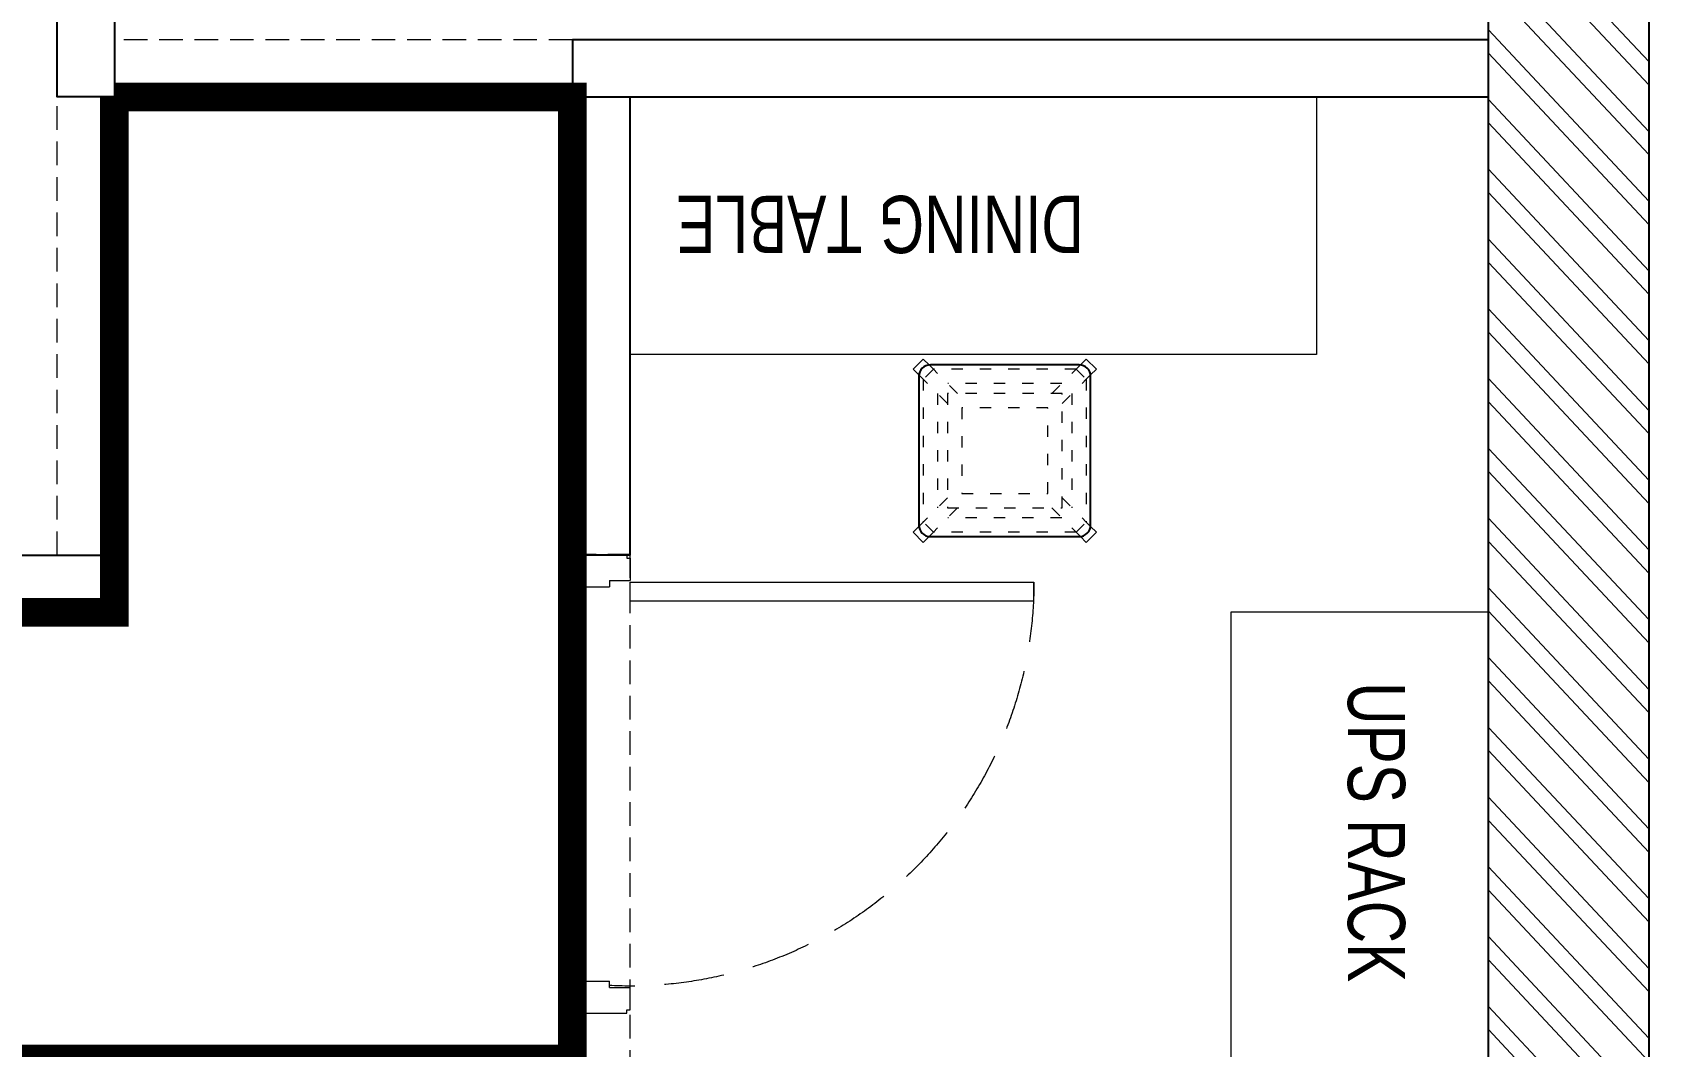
# Model space of a CAD drawing. Header units: feet. Extents: x 5886028 to 5900628, y -5290886 to -5278556.
# Drawn here: x 5897805 to 5900628, y -5282005 to -5280233 of the extents above; entities that cross this region are included whole.
import ezdxf

# ---------------------------------------------------------------- set-up
doc = ezdxf.new("R2010")
doc.units = ezdxf.units.FT
doc.header["$LTSCALE"] = 33
doc.header["$MEASUREMENT"] = 0
for name, pattern in [('a_p6_plan_L18$0$HIDDEN', [0.375, 0.25, -0.125]), ('ACAD_ISO03W100', [30, 12, -18]), ('HIDDEN2', [4.7624999999999975, 3.174999999999998, -1.587499999999999])]:
    doc.linetypes.add(name, pattern=pattern)
doc.layers.add('A-WALL', color=1, linetype='Continuous')
doc.layers.add('LAMINATE FINISH', color=80, linetype='Continuous')
for name, color, linetype, lineweight in [('Door', 2, 'Continuous', 13), ('LENS-CURTAIN', 5, 'a_p6_plan_L18$0$HIDDEN', 9), ('LENS-DOOR', 34, 'Continuous', 20), ('LENS-TEXT', 31, 'Continuous', 5), ('LENS_DIMENSION', 193, 'Continuous', 0), ('LENS_PARTITION', 21, 'Continuous', 25), ('LK-FF&E WALL', 1, 'Continuous', 9), ('LK-TILES FINISH', 251, 'Continuous', 5), ('LN-ELEVATION-1', 81, 'Continuous', 25), ('LN-ELEVATION-3', 125, 'Continuous', 18), ('LN-ELEVATION-5', 167, 'Continuous', 5), ('LN-HATCH', 251, 'Continuous', 0)]:
    doc.layers.add(name, color=color, linetype=linetype, lineweight=lineweight)
doc.styles.add('LK TXT', font='GILC____.TTF', dxfattribs={"height": 100})

# ---------------------------------------------------------------- blocks, each defined once
blk = doc.blocks.new('A$C2f5dd23c')
at = {"layer": 'LN-HATCH'}
h = blk.add_hatch(dxfattribs=at)
h.set_pattern_fill('ANSI32', color=256, scale=222, angle=268.1105192815815)
h.set_pattern_definition([(313.1105192815815, (-3373823.442878878, 5462012.521852432), (60.77556509153959, 56.89370077437428), []), (313.1105192815815, (-3373824.736833648, 5461973.298763876), (60.77556509153959, 56.89370077437428), [])])
h.paths.add_polyline_path([(-2960, 280.0000004768372), (-8420, 280.0000004768372), (-8420, 0), (-2960, 0)])
h.paths.add_polyline_path([(-260, 6180), (-260, 280.0000004768372), (-2440, 280.0000004768372), (-2440, 0), (0, 0), (0, 6180)])
h.paths.add_polyline_path([(1740, 6460), (1890, 6460), (1890, 8860.000000476837), (1740, 8860.000000476837)])
h.paths.add_polyline_path([(3020, 6460), (0, 6460), (0, 6180), (3020, 6180)])
h.paths.add_polyline_path([(3260, 7555), (3540, 7555), (3540, 6510.000000476837), (3260, 6510.000000476837)])
h.paths.add_polyline_path([(3260, 12000), (3540, 12000), (3540, 7855), (3260, 7855)])
h.paths.add_polyline_path([(2640, 8860.000000476837), (3260, 8860.000000476837), (3260, 8710), (2640, 8710)])
h.paths.add_polyline_path([(-2440, 12330), (3020, 12330), (3020, 12140), (-2440, 12140)])
h.paths.add_polyline_path([(-8420, 12330), (-2960, 12330), (-2960, 12050.00000047683), (-8420, 12050.00000047683)])
at = {"layer": 'A-WALL'}
blk.add_lwpolyline([(3260, 12000), (3540, 12000), (3540, 7855), (3260, 7855)], close=True, dxfattribs=at)
blk = doc.blocks.new('Stool')
at = {"layer": 'LN-ELEVATION-1', "ltscale": 0.5}
blk.add_lwpolyline([(-130, 300), (130, 300, -0.4142135623730951), (150, 280), (150, 20, -0.4142135623730951), (130, 0), (-130, 0, -0.4142135623730951), (-150, 20), (-150, 280, -0.4142135623730951)], format="xyb", close=True, dxfattribs=at)
at = {"layer": 'LN-ELEVATION-3', "linetype": 'ACAD_ISO03W100', "ltscale": 0.05}
for p, q in [((-82.3223304701969, 250), (-124.6966991401277, 292.374368671095)), ((-124.696699141059, 292.3743686703965), (124.6966991401277, 292.374368671095)), ((82.3223304701969, 250), (124.6966991401277, 292.374368671095)), ((-100, 232.3223304701969), (-142.3743686703965, 274.6966991415247)), ((-142.3743686708621, 274.6966991410591), (-142.3743686708621, 25.30330085894093)), ((-99.69669914059341, 267.3743686703965), (99.69669913966209, 267.374368671095)), ((100, 232.3223304701969), (142.3743686703965, 274.6966991415247)), ((142.3743686708621, 274.6966991410591), (142.3743686708621, 25.30330085894093)), ((-117.3743686703965, 249.6966991408263), (-117.3743686703965, 50.30330085847527)), ((117.3743686703965, 249.6966991408263), (117.3743686703965, 50.30330085847527)), ((-100, 67.67766952980308), (-142.3743686703965, 25.30330085847527)), ((100, 67.67766952980308), (142.3743686703965, 25.30330085847527)), ((-82.3223304701969, 50), (-124.6966991401277, 7.625631328905001)), ((-99.69669914059341, 32.62563132960349), (99.69669913966209, 32.625631328905)), ((82.3223304701969, 50), (124.6966991401277, 7.625631328905001)), ((-124.696699141059, 7.625631329603493), (124.6966991401277, 7.625631328905001))]:
    blk.add_line(p, q, dxfattribs=at)
for points in [[(-132.2008663183078, 299.8785358476453), (-124.696699141059, 292.3743686703965), (-142.3743686708621, 274.6966991410591), (-149.8785358476452, 282.200866318075)], [(132.2008663183078, 299.8785358476453), (124.696699141059, 292.3743686703965), (142.3743686708621, 274.6966991410591), (149.8785358476452, 282.200866318075)], [(-132.2008663183078, 0.1214641523547471), (-124.696699141059, 7.625631329603493), (-142.3743686708621, 25.30330085894093), (-149.8785358476452, 17.79913368192501)], [(132.2008663183078, 0.1214641523547471), (124.696699141059, 7.625631329603493), (142.3743686708621, 25.30330085894093), (149.8785358476452, 17.79913368192501)]]:
    blk.add_lwpolyline(points, dxfattribs=at)
for points in [[(-100, 250), (100, 250), (100, 50), (-100, 50)], [(-75, 225), (75, 225), (75, 75), (-75, 75)]]:
    blk.add_lwpolyline(points, close=True, dxfattribs=at)
at = {"layer": 'LN-ELEVATION-5', "ltscale": 0.5}
for points in [[(-149.8785358476452, 282.200866318075), (-160.0520382001996, 292.3743686706293), (-142.3743686708621, 310.0520381999668), (-132.2008663183078, 299.8785358478781)], [(149.8785358476452, 282.200866318075), (160.0520382001996, 292.3743686706293), (142.3743686708621, 310.0520381999668), (132.2008663183078, 299.8785358478781)], [(-149.8785358476452, 17.79913368192501), (-160.0520382001996, 7.625631329370662), (-142.3743686708621, -10.05203819996677), (-132.2008663183078, 0.1214641521219164)], [(149.8785358476452, 17.79913368192501), (160.0520382001996, 7.625631329370662), (142.3743686708621, -10.05203819996677), (132.2008663183078, 0.1214641521219164)]]:
    blk.add_lwpolyline(points, dxfattribs=at)
blk = doc.blocks.new('*U43')
at = {"layer": 'LENS-DOOR'}
for p, q in [((548116.7076972589, 1779282.510246972), (548116.7076972066, 1778576.954692875)), ((548116.7076972589, 1779282.510246972), (548150.041030593, 1779282.510246972)), ((548150.0410305456, 1778576.954692875), (548150.041030593, 1779282.510246972)), ((547397.2632527727, 1778571.399137408), (547402.8188083046, 1778571.399137393)), ((547397.2632527382, 1778481.319138767), (547397.2632527727, 1778571.399137408)), ((547402.8188082996, 1778576.954692935), (547441.7076971926, 1778576.954692944)), ((547402.8188083046, 1778571.399137393), (547402.8188082996, 1778576.954692935)), ((547441.7076971874, 1778540.843581872), (547441.7076971926, 1778576.954692944)), ((548116.7076972066, 1778576.954692875), (548150.0410305456, 1778576.954692875)), ((548191.7076972119, 1778576.954692885), (548152.8188083238, 1778576.95469287)), ((548152.8188083112, 1778540.843581827), (548152.8188083238, 1778576.95469287)), ((548191.7076972121, 1778571.399137339), (548191.7076972119, 1778576.954692885)), ((548197.2632527807, 1778571.399137348), (548191.7076972121, 1778571.399137339)), ((548197.2632527486, 1778481.319138707), (548197.2632527807, 1778571.399137348)), ((547441.7076971874, 1778540.843581872), (547452.818808308, 1778540.843581863)), ((547452.8188083007, 1778475.763583206), (547452.818808308, 1778540.843581863)), ((548141.7076972032, 1778475.763583155), (548141.7076972082, 1778540.843581822)), ((548152.8188083112, 1778540.843581827), (548141.7076972082, 1778540.843581822)), ((547397.2632527382, 1778481.319138767), (547402.8188082871, 1778481.319138767)), ((547402.8188082997, 1778475.7635832), (547402.8188082871, 1778481.319138767)), ((547402.8188082997, 1778475.7635832), (547452.8188083007, 1778475.763583206)), ((548191.7076972071, 1778475.76358315), (548141.7076972032, 1778475.763583155)), ((548191.7076972071, 1778475.76358315), (548191.7076972096, 1778481.319138727)), ((548197.2632527486, 1778481.319138707), (548191.7076972096, 1778481.319138727))]:
    blk.add_line(p, q, dxfattribs=at)
at = {"layer": 'LENS-DOOR', "color": 7, "linetype": 'HIDDEN2'}
blk.add_ellipse((548150.0410305456, 1778576.954692875), major_axis=(-705.5555555539447, 0.0036726710464495), ratio=0.9999999979146824, start_param=-1.570791121506941, end_param=0.0512086788949202, dxfattribs=at)

msp = doc.modelspace()

# ---------------------------------------------------------------- linework, layer by layer
at = {"layer": 'LAMINATE FINISH', "color": 85, "linetype": 'ACAD_ISO03W100', "ltscale": 0.05, "const_width": 50}
msp.add_lwpolyline([(5898748.092826726, -5281144.747086541), (5898748.092826726, -5281958.434317662)], dxfattribs=at)
at = {"layer": 'LENS-CURTAIN', "ltscale": 5}
for points in [[(5898748.092826726, -5280246.212095684), (5897948.092826726, -5280246.212095684), (5897948.092826726, -5280346.212095685), (5898748.092826726, -5280346.212095685)], [(5897848.092826726, -5280346.212095685), (5897948.092826726, -5280346.212095685), (5897948.092826726, -5281146.212095684), (5897848.092826726, -5281146.212095684)], [(5898848.092826725, -5282026.212095208), (5898748.092826726, -5282026.212095208), (5898748.092826726, -5281144.747086541), (5898848.092826725, -5281144.747086541)]]:
    msp.add_lwpolyline(points, close=True, dxfattribs=at)
at = {"layer": 'LENS_PARTITION'}
for points in [[(5897948.092826726, -5280346.212095685), (5897848.092826726, -5280346.212095685), (5897848.092826726, -5278746.212095684), (5897948.092826726, -5278746.212095684)], [(5898748.092826726, -5280346.212095685), (5900348.092826726, -5280346.212095685), (5900348.092826726, -5280246.212095684), (5898748.092826726, -5280246.212095684)], [(5898848.092826725, -5281146.212095684), (5898748.092826726, -5281146.212095684), (5898748.092826726, -5280346.212095685), (5898848.092826725, -5280346.212095685)], [(5896348.092826725, -5281146.212095684), (5897948.092826726, -5281146.212095684), (5897948.092826726, -5281246.212095684), (5896348.092826725, -5281246.212095684)]]:
    msp.add_lwpolyline(points, close=True, dxfattribs=at)
at = {"layer": 'LK-FF&E WALL'}
for points in [[(5900048.092826725, -5280796.212095684), (5898848.092826725, -5280796.212095684), (5898848.092826725, -5280346.212095685), (5900048.092826725, -5280346.212095685)], [(5900348.092826726, -5282026.212095208), (5900348.092826726, -5281246.212095684), (5899898.092826726, -5281246.212095684), (5899898.092826726, -5282026.212095208)]]:
    msp.add_lwpolyline(points, close=True, dxfattribs=at)
at = {"layer": 'LK-TILES FINISH', "color": 212, "linetype": 'ACAD_ISO03W100', "ltscale": 0.05, "const_width": 50}
for points in [[(5898748.092826726, -5281948.81598106), (5898748.092826726, -5282026.212095208), (5896928.092826726, -5282026.212095208), (5896928.092826726, -5281246.212095684), (5897948.092826726, -5281246.212095684), (5897948.092826726, -5280346.212095685)], [(5897948.092826726, -5280346.212095685), (5898748.092826726, -5280346.212095685), (5898748.092827007, -5281146.212095668)]]:
    msp.add_lwpolyline(points, dxfattribs=at)

# ---------------------------------------------------------------- block references
at = {"layer": 'Door', "xscale": -1, "rotation": 270}
msp.add_blockref('*U43', (4120271.73368869, -5829343.475348415), dxfattribs=at)
at = {"layer": 'LENS_DIMENSION'}
msp.add_blockref('A$C2f5dd23c', (5897088.092826726, -5290886.212095684), dxfattribs=at)
at = {"layer": 'LK-FF&E WALL', "xscale": -1}
msp.add_blockref('Stool', (5899503.300592392, -5281114.021082323), dxfattribs=at)

# ---------------------------------------------------------------- texts
at = {"layer": 'LENS-TEXT', "color": 0, "linetype": 'Continuous', "ltscale": 3, "char_height": 100, "attachment_point": 5, "style": 'LK TXT'}
for s, width, insert, rotation in [('DINING TABLE', 783.9636358173434, (5899285.524708392, -5280568.202248921), 180.00000000000006), ('UPS RACK', 1099.486866972408, (5900151.881392413, -5281630.334492397), 269.99999999999994)]:
    msp.add_mtext_dynamic_manual_height_columns(s, width=width, gutter_width=0.9999999999999992, heights=[0], dxfattribs=dict(at, insert=insert, rotation=rotation))

doc.saveas('drawing.dxf')
